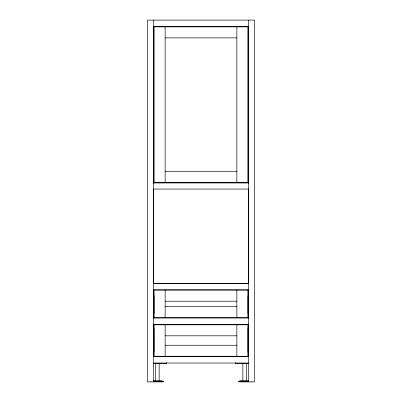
<?xml version="1.0" encoding="UTF-8"?>
<svg xmlns="http://www.w3.org/2000/svg" width="402" height="402" viewBox="0 0 402 402"><rect width="100%" height="100%" fill="white"/><g stroke="black" fill="none" stroke-linecap="round" stroke-linejoin="round"><path stroke-width="0.6" d="M153.649 26.391L248.351 26.391M165.137 37.873L236.863 37.873M165.137 171.267L236.863 171.267M153.649 182.754L248.351 182.754M153.494 182.91L248.506 182.91M153.649 189.046L248.351 189.046M153.649 283.425L248.351 283.425M153.494 283.586L248.506 283.586M153.649 289.721L248.351 289.721M165.137 301.204L236.863 301.204M165.137 306.55L236.863 306.55M153.649 318.032L248.351 318.032M153.649 324.329L248.351 324.329M165.137 335.811L236.863 335.811M165.137 345.248L236.863 345.248M153.649 356.73L248.351 356.73M153.649 363.021L248.351 363.021M153.082 363.654L166.393 363.654L166.393 362.529M248.918 363.654L235.607 363.654L235.607 362.529M153.378 380.327L161.297 380.327L163.564 381.598L153.252 381.598M248.622 380.327L240.703 380.327L238.436 381.598L248.748 381.598M163.564 381.9L147.358 381.9L147.358 20.1L254.642 20.1L254.642 381.9L238.436 381.9M251.024 381.598L251.024 381.9M248.506 26.376L248.506 183.317M248.506 188.97L248.506 283.762M248.506 289.41L248.506 318.289M248.506 323.937L248.506 356.579M248.351 20.1L248.351 381.9M248.034 295.857L248.034 313.63M248.034 328.258L248.034 352.328M246.617 363.654L246.617 380.327M242.843 363.654L242.843 380.327M236.863 26.864L236.863 182.282M236.863 290.194L236.863 317.565M236.863 324.801L236.863 356.257M165.137 26.864L165.137 182.282M165.137 290.194L165.137 317.565M165.137 324.801L165.137 356.257M159.157 363.654L159.157 380.327M155.383 363.654L155.383 380.327M153.966 295.857L153.966 313.63M153.966 328.258L153.966 352.328M153.649 20.1L153.649 381.9M153.494 26.376L153.494 183.317M153.494 188.97L153.494 283.762M153.494 289.41L153.494 318.289M153.494 323.937L153.494 356.579M150.976 381.598L150.976 381.9M247.878 26.864L154.122 26.864L154.122 182.282L247.878 182.282L247.878 26.864M247.878 290.194L154.122 290.194L154.122 317.565L247.878 317.565L247.878 290.194M247.878 324.801L154.122 324.801L154.122 356.257L247.878 356.257L247.878 324.801"/></g></svg>
